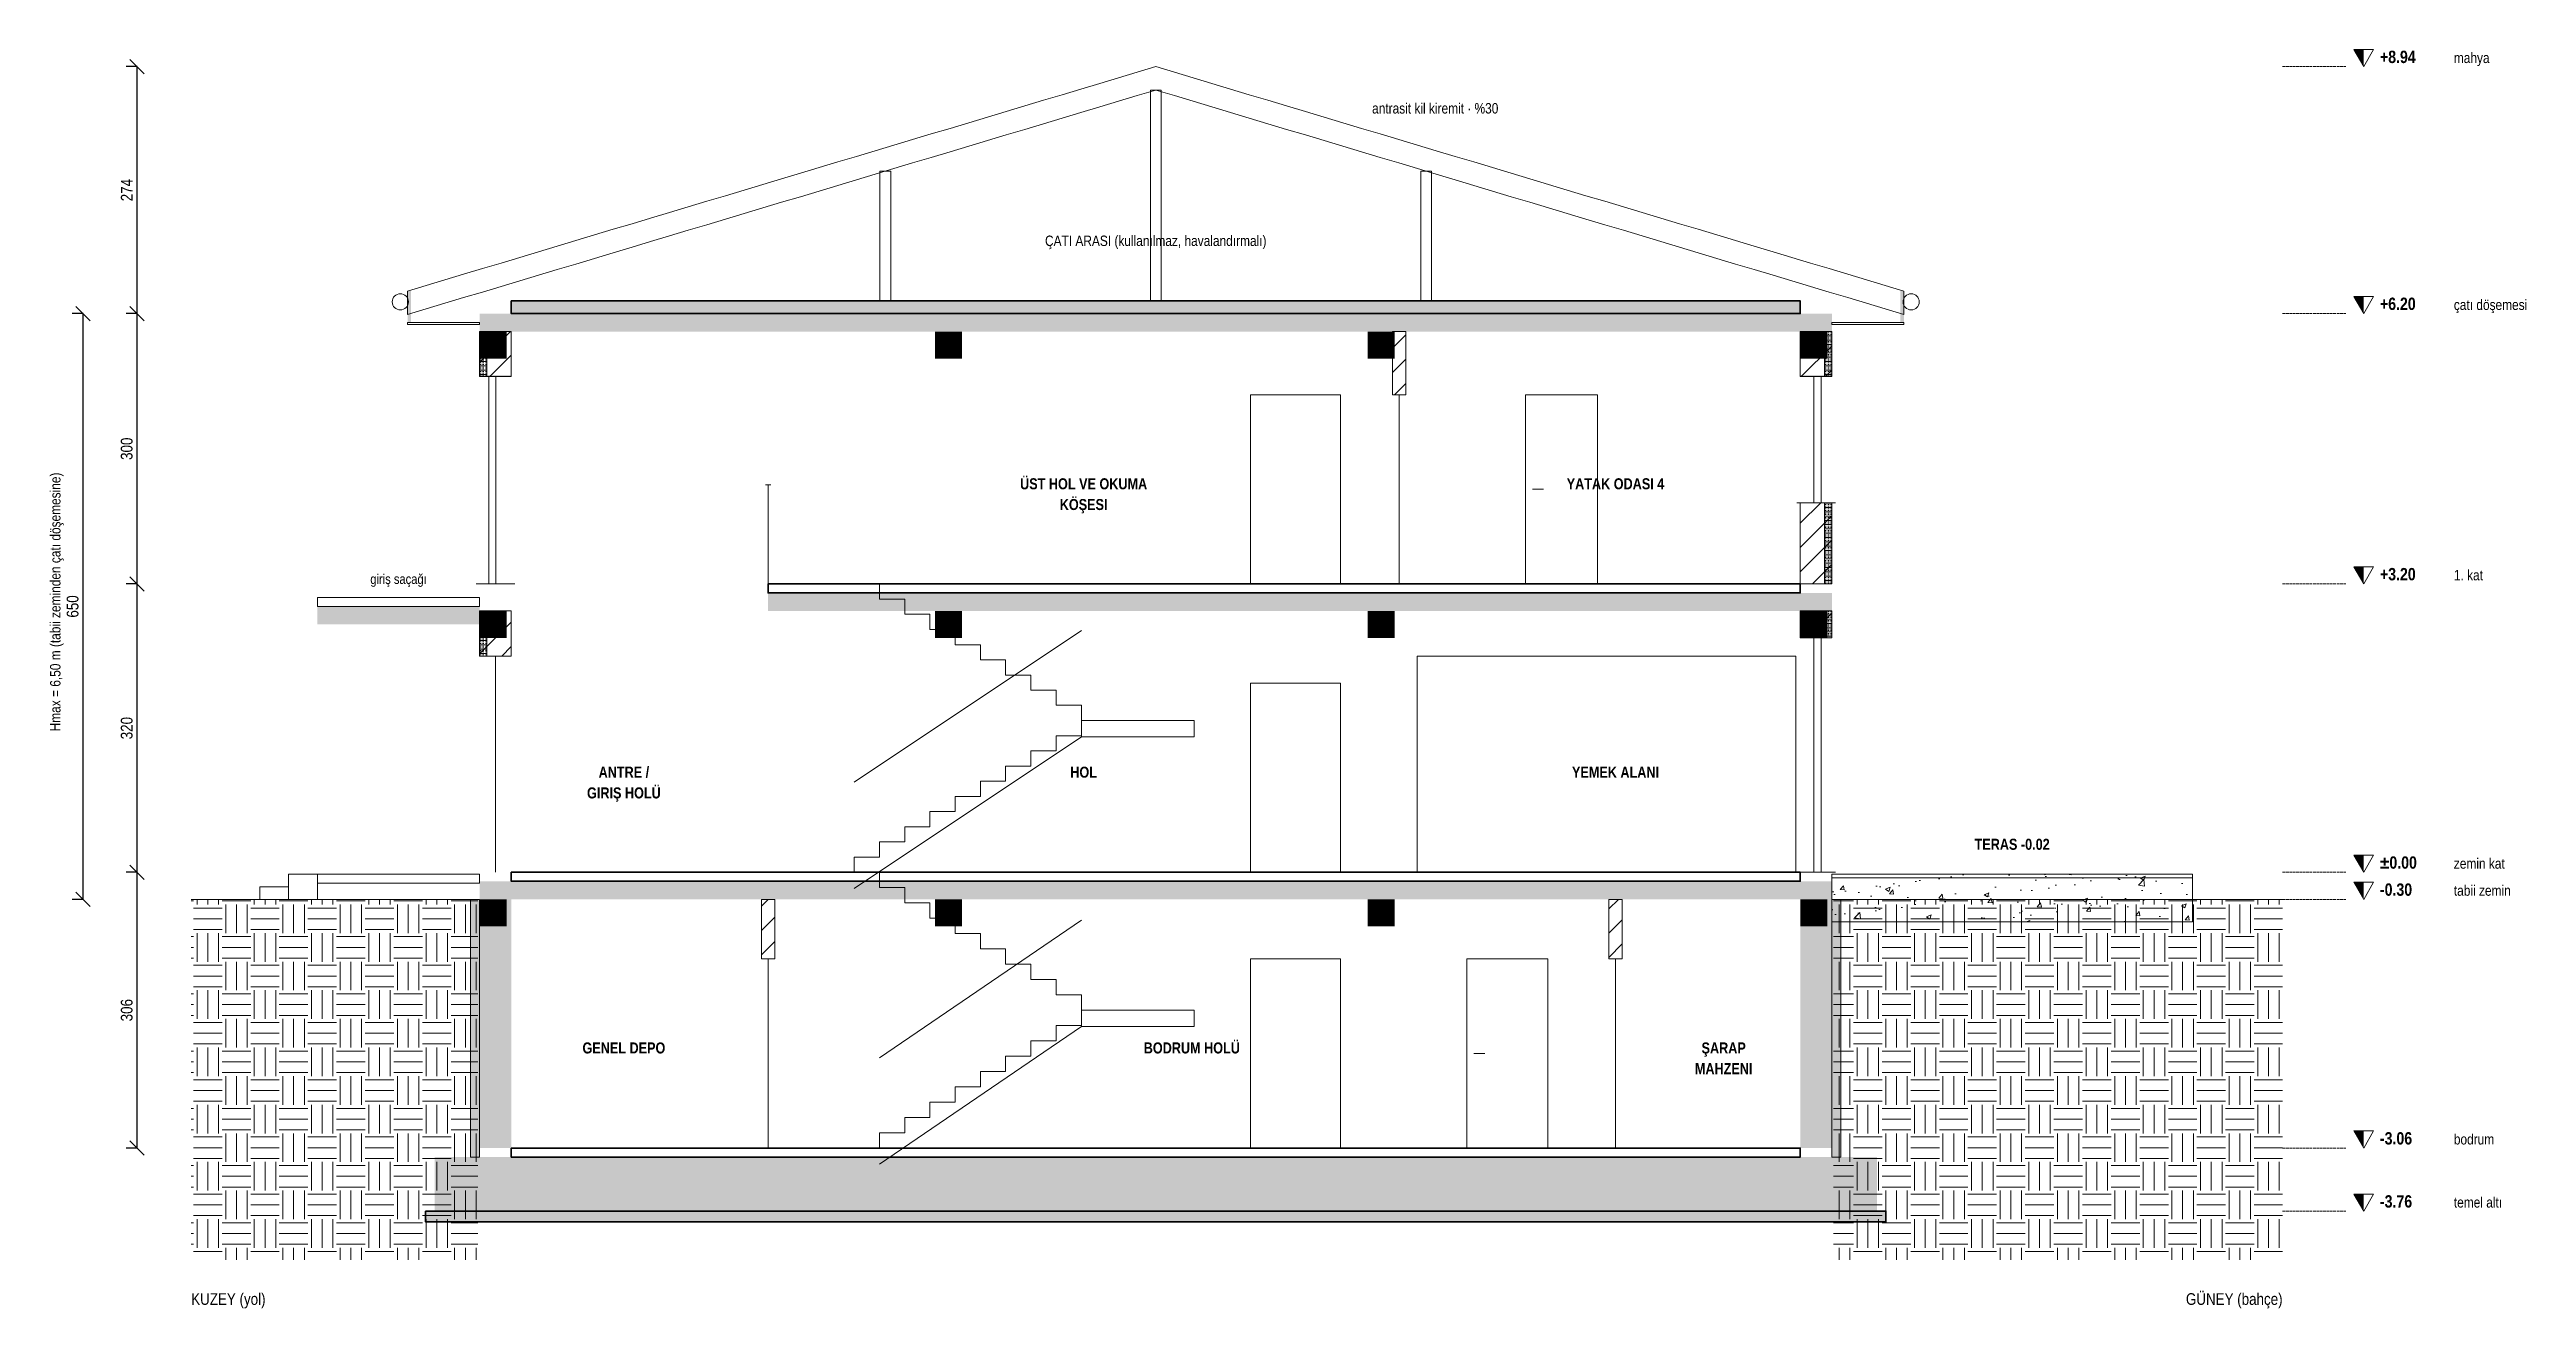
# Model space of a CAD drawing. Header units: centimetres. Extents: x -477 to 2271, y -484 to 913.
import ezdxf
from ezdxf.enums import TextEntityAlignment as Align

# ---------------------------------------------------------------- set-up
doc = ezdxf.new("R2010")
doc.units = ezdxf.units.CM
doc.header["$LTSCALE"] = 0.25
doc.linetypes.add('ACAD_ISO02W100', pattern=[15, 12, -3])
for name, color, linetype, lineweight in [('M-CKAP-KIREMIT', 66, 'Continuous', 9), ('M-CKAP-KIREMIT-2', 66, 'Continuous', 9), ('M-CKAP-KIREMIT-T', 8, 'Continuous', 5), ('M-CTAS-AHSAP', 234, 'Continuous', 20), ('M-CVRE-ZEMIN', 45, 'Continuous', 18), ('M-CVRE-ZEMIN-T', 8, 'Continuous', 5), ('M-DUVA-GAZBETON', 64, 'Continuous', 20), ('M-DUVA-GAZBETON-T', 8, 'Continuous', 5), ('M-GOST-DISOLCU', 40, 'Continuous', 9), ('M-GOST-KESITKOT', 46, 'Continuous', 9), ('M-GOST-MAHALPOZ', 7, 'Continuous', 9), ('M-GOST-YAZI', 2, 'Continuous', 9), ('M-ISYA-TASYUNU-T', 8, 'Continuous', 5), ('M-KALD-TAS', 45, 'Continuous', 9), ('M-KALD-TAS-T', 8, 'Continuous', 5), ('M-KORK-CAM', 100, 'Continuous', 9), ('M-MERD-BETONARME-2', 6, 'Continuous', 9), ('M-PNKS-ALUMINYUM', 171, 'Continuous', 9), ('M-PNKS-ALUMINYUM-2', 171, 'Continuous', 9), ('M-TASI-BETONARME', 5, 'Continuous', 35), ('M-TASI-BETONARME-T', 250, 'Continuous', 5)]:
    doc.layers.add(name, color=color, linetype=linetype, lineweight=lineweight)
doc.styles.add('YAZI', font='arialn.ttf')
doc.styles.add('YAZI-KALIN', font='arialnb.ttf')
doc.dimstyles.new('MIMARI-1-100', dxfattribs={"dimscale": 10, "dimtxt": 1.296, "dimasz": 2.5, "dimexe": 1.2, "dimexo": 0, "dimgap": 0.5, "dimtad": 1, "dimdec": 0, "dimtxsty": 'YAZI', "dimtsz": 0.8, "dimcen": 2.5, "dimclrd": 256, "dimclre": 256, "dimclrt": 256, "dimazin": 3, "dimtfac": 1, "dimtmove": 0, "dimatfit": 3, "dimarcsym": 0})

msp = doc.modelspace()

# ---------------------------------------------------------------- hatches: boundary and pattern name
at = {"layer": 'M-CKAP-KIREMIT-T'}
h = msp.add_hatch(color=256, dxfattribs=at)
h.dxf.hatch_style = 1
h.paths.add_polyline_path([(-80, 645), (-76, 645), (-76, 610), (-80, 610)])
h = msp.add_hatch(color=256, dxfattribs=at)
h.dxf.hatch_style = 1
h.paths.add_polyline_path([(1576, 645), (1580, 645), (1580, 610), (1576, 610)])
at = {"layer": 'M-CVRE-ZEMIN-T'}
h = msp.add_hatch(dxfattribs=at)
h.set_pattern_fill('EARTH', scale=5)
h.paths.add_polyline_path([(-320, -30), (-2, -30), (-2, -430), (-320, -430)])
h = msp.add_hatch(dxfattribs=at)
h.set_pattern_fill('EARTH', scale=5)
h.paths.add_polyline_path([(1502, -30), (2000, -30), (2000, -430), (1502, -430)])
at = {"layer": 'M-DUVA-GAZBETON-T'}
h = msp.add_hatch(dxfattribs=at)
h.set_pattern_fill('ANSI31', scale=6)
h.paths.add_polyline_path([(0, 600), (35, 600), (35, 550), (0, 550)])
h = msp.add_hatch(dxfattribs=at)
h.set_pattern_fill('ANSI31', scale=6)
h.paths.add_polyline_path([(1012.5, 600), (1027.5, 600), (1027.5, 530), (1012.5, 530)])
h = msp.add_hatch(dxfattribs=at)
h.set_pattern_fill('ANSI31', scale=6)
h.paths.add_polyline_path([(1465, 600), (1500, 600), (1500, 550), (1465, 550)])
h = msp.add_hatch(dxfattribs=at)
h.set_pattern_fill('ANSI31', scale=6)
h.paths.add_polyline_path([(1465, 410), (1500, 410), (1500, 320), (1465, 320)])
h = msp.add_hatch(dxfattribs=at)
h.set_pattern_fill('ANSI31', scale=6)
h.paths.add_polyline_path([(0, 290), (35, 290), (35, 240), (0, 240)])
h = msp.add_hatch(dxfattribs=at)
h.set_pattern_fill('ANSI31', scale=6)
h.paths.add_polyline_path([(1465, 290), (1500, 290), (1500, 260), (1465, 260)])
h = msp.add_hatch(color=256, dxfattribs=at)
h.dxf.hatch_style = 1
h.paths.add_polyline_path([(0, -30), (35, -30), (35, -306), (0, -306)])
h = msp.add_hatch(dxfattribs=at)
h.set_pattern_fill('ANSI31', scale=6)
h.paths.add_polyline_path([(312.5, -30), (327.5, -30), (327.5, -96), (312.5, -96)])
h = msp.add_hatch(dxfattribs=at)
h.set_pattern_fill('ANSI31', scale=6)
h.paths.add_polyline_path([(1252.5, -30), (1267.5, -30), (1267.5, -96), (1252.5, -96)])
h = msp.add_hatch(color=256, dxfattribs=at)
h.dxf.hatch_style = 1
h.paths.add_polyline_path([(1465, -30), (1500, -30), (1500, -306), (1465, -306)])
at = {"layer": 'M-GOST-KESITKOT'}
h = msp.add_hatch(color=256, dxfattribs=at)
h.dxf.hatch_style = 1
h.paths.add_polyline_path([(2079, 913), (2090, 913), (2090, 894)])
h = msp.add_hatch(color=256, dxfattribs=at)
h.dxf.hatch_style = 1
h.paths.add_polyline_path([(2079, 639), (2090, 639), (2090, 620)])
h = msp.add_hatch(color=256, dxfattribs=at)
h.dxf.hatch_style = 1
h.paths.add_polyline_path([(2079, 339), (2090, 339), (2090, 320)])
h = msp.add_hatch(color=256, dxfattribs=at)
h.dxf.hatch_style = 1
h.paths.add_polyline_path([(2079, 19), (2090, 19), (2090, 0)])
h = msp.add_hatch(color=256, dxfattribs=at)
h.dxf.hatch_style = 1
h.paths.add_polyline_path([(2079, -11), (2090, -11), (2090, -30)])
h = msp.add_hatch(color=256, dxfattribs=at)
h.dxf.hatch_style = 1
h.paths.add_polyline_path([(2079, -287), (2090, -287), (2090, -306)])
h = msp.add_hatch(color=256, dxfattribs=at)
h.dxf.hatch_style = 1
h.paths.add_polyline_path([(2079, -357), (2090, -357), (2090, -376)])
at = {"layer": 'M-ISYA-TASYUNU-T'}
h = msp.add_hatch(dxfattribs=at)
h.set_pattern_fill('INSUL', scale=0.5)
h.paths.add_polyline_path([(35, 634), (1465, 634), (1465, 620), (35, 620)])
h = msp.add_hatch(dxfattribs=at)
h.set_pattern_fill('INSUL', scale=0.5)
h.paths.add_polyline_path([(0, 600), (8, 600), (8, 550), (0, 550)])
h = msp.add_hatch(dxfattribs=at)
h.set_pattern_fill('INSUL', scale=0.5)
h.paths.add_polyline_path([(1492, 600), (1500, 600), (1500, 550), (1492, 550)])
h = msp.add_hatch(dxfattribs=at)
h.set_pattern_fill('INSUL', scale=0.5)
h.paths.add_polyline_path([(1492, 410), (1500, 410), (1500, 320), (1492, 320)])
h = msp.add_hatch(dxfattribs=at)
h.set_pattern_fill('INSUL', scale=0.5)
h.paths.add_polyline_path([(0, 290), (8, 290), (8, 240), (0, 240)])
h = msp.add_hatch(dxfattribs=at)
h.set_pattern_fill('INSUL', scale=0.5)
h.paths.add_polyline_path([(1492, 290), (1500, 290), (1500, 260), (1492, 260)])
h = msp.add_hatch(dxfattribs=at)
h.set_pattern_fill('INSUL', scale=0.5)
h.paths.add_polyline_path([(-10, -30), (0, -30), (0, -316), (-10, -316)])
h = msp.add_hatch(dxfattribs=at)
h.set_pattern_fill('INSUL', scale=0.5)
h.paths.add_polyline_path([(1500, -30), (1510, -30), (1510, -316), (1500, -316)])
at = {"layer": 'M-KALD-TAS-T'}
h = msp.add_hatch(color=256, dxfattribs=at)
h.dxf.hatch_style = 1
h.paths.add_polyline_path([(-180, 295), (0, 295), (0, 275), (-180, 275)])
at = {"layer": 'M-PNKS-ALUMINYUM'}
h = msp.add_hatch(color=256, dxfattribs=at)
h.dxf.hatch_style = 1
h.paths.add_polyline_path([(0, 552), (35, 552), (35, 550), (0, 550)])
h = msp.add_hatch(color=256, dxfattribs=at)
h.dxf.hatch_style = 1
h.paths.add_polyline_path([(1465, 552), (1500, 552), (1500, 550), (1465, 550)])
h = msp.add_hatch(color=256, dxfattribs=at)
h.dxf.hatch_style = 1
h.paths.add_polyline_path([(1465, 262), (1500, 262), (1500, 260), (1465, 260)])
at = {"layer": 'M-TASI-BETONARME-T'}
h = msp.add_hatch(color=256, dxfattribs=at)
h.dxf.hatch_style = 1
h.paths.add_polyline_path([(0, 620), (1500, 620), (1500, 600), (0, 600)])
h = msp.add_hatch(color=256, dxfattribs=at)
h.dxf.hatch_style = 1
h.paths.add_polyline_path([(0, 600), (30, 600), (30, 570), (0, 570)])
h = msp.add_hatch(color=256, dxfattribs=at)
h.dxf.hatch_style = 1
h.paths.add_polyline_path([(505, 600), (535, 600), (535, 570), (505, 570)])
h = msp.add_hatch(color=256, dxfattribs=at)
h.dxf.hatch_style = 1
h.paths.add_polyline_path([(985, 600), (1015, 600), (1015, 570), (985, 570)])
h = msp.add_hatch(color=256, dxfattribs=at)
h.dxf.hatch_style = 1
h.paths.add_polyline_path([(1465, 600), (1495, 600), (1495, 570), (1465, 570)])
h = msp.add_hatch(color=256, dxfattribs=at)
h.dxf.hatch_style = 1
h.paths.add_polyline_path([(320, 310), (1500, 310), (1500, 290), (320, 290)])
h = msp.add_hatch(color=256, dxfattribs=at)
h.dxf.hatch_style = 1
h.paths.add_polyline_path([(0, 290), (30, 290), (30, 260), (0, 260)])
h = msp.add_hatch(color=256, dxfattribs=at)
h.dxf.hatch_style = 1
h.paths.add_polyline_path([(505, 290), (535, 290), (535, 260), (505, 260)])
h = msp.add_hatch(color=256, dxfattribs=at)
h.dxf.hatch_style = 1
h.paths.add_polyline_path([(985, 290), (1015, 290), (1015, 260), (985, 260)])
h = msp.add_hatch(color=256, dxfattribs=at)
h.dxf.hatch_style = 1
h.paths.add_polyline_path([(1465, 290), (1495, 290), (1495, 260), (1465, 260)])
h = msp.add_hatch(color=256, dxfattribs=at)
h.dxf.hatch_style = 1
h.paths.add_polyline_path([(0, -10), (1500, -10), (1500, -30), (0, -30)])
h = msp.add_hatch(dxfattribs=at)
h.set_pattern_fill('AR-CONC', scale=0.3)
h.paths.add_polyline_path([(1500, -2), (1900, -2), (1900, -55), (1500, -55)])
h = msp.add_hatch(color=256, dxfattribs=at)
h.dxf.hatch_style = 1
h.paths.add_polyline_path([(0, -30), (30, -30), (30, -60), (0, -60)])
h = msp.add_hatch(color=256, dxfattribs=at)
h.dxf.hatch_style = 1
h.paths.add_polyline_path([(505, -30), (535, -30), (535, -60), (505, -60)])
h = msp.add_hatch(color=256, dxfattribs=at)
h.dxf.hatch_style = 1
h.paths.add_polyline_path([(985, -30), (1015, -30), (1015, -60), (985, -60)])
h = msp.add_hatch(color=256, dxfattribs=at)
h.dxf.hatch_style = 1
h.paths.add_polyline_path([(1465, -30), (1495, -30), (1495, -60), (1465, -60)])
h = msp.add_hatch(color=256, dxfattribs=at)
h.dxf.hatch_style = 1
h.paths.add_polyline_path([(-50, -316), (1550, -316), (1550, -376), (-50, -376)])
h = msp.add_hatch(dxfattribs=at)
h.set_pattern_fill('AR-CONC', scale=0.3)
h.paths.add_polyline_path([(-60, -376), (1560, -376), (1560, -388), (-60, -388)])

# ---------------------------------------------------------------- linework, layer by layer
at = {"layer": 'M-CKAP-KIREMIT'}
for points in [[(-80, 610), (0, 610), (0, 608), (-80, 608)], [(1500, 610), (1580, 610), (1580, 608), (1500, 608)]]:
    msp.add_lwpolyline(points, close=True, dxfattribs=at)
for centre in [(-88, 633), (1588, 633)]:
    msp.add_circle(centre, 9, dxfattribs=at)
at = {"layer": 'M-CKAP-KIREMIT-2'}
msp.add_lwpolyline([(-80, 645), (-59.2, 651.2), (-38.5, 657.4), (-17.8, 663.7), (3, 669.9), (23.8, 676.1), (44.5, 682.4), (65.3, 688.6), (86, 694.8), (106.8, 701), (127.5, 707.2), (148.2, 713.5), (169, 719.7), (189.7, 725.9), (210.5, 732.2), (231.2, 738.4), (252, 744.6), (272.8, 750.8), (293.5, 757), (314.2, 763.3), (335, 769.5), (355.8, 775.7), (376.5, 782), (397.2, 788.2), (418, 794.4), (438.8, 800.6), (459.5, 806.9), (480.3, 813.1), (501, 819.3), (521.8, 825.5), (542.5, 831.7), (563.2, 838), (584, 844.2), (604.8, 850.4), (625.5, 856.7), (646.2, 862.9), (667, 869.1), (687.8, 875.3), (708.5, 881.5), (729.3, 887.8), (750, 894), (770.7, 887.8), (791.5, 881.5), (812.3, 875.3), (833, 869.1), (853.8, 862.9), (874.5, 856.7), (895.2, 850.4), (916, 844.2), (936.8, 838), (957.5, 831.7), (978.2, 825.5), (999, 819.3), (1019.8, 813.1), (1040.5, 806.9), (1061.2, 800.6), (1082, 794.4), (1102.8, 788.2), (1123.5, 782), (1144.2, 775.7), (1165, 769.5), (1185.8, 763.3), (1206.5, 757), (1227.2, 750.8), (1248, 744.6), (1268.8, 738.4), (1289.5, 732.2), (1310.2, 725.9), (1331, 719.7), (1351.8, 713.5), (1372.5, 707.2), (1393.2, 701), (1414, 694.8), (1434.8, 688.6), (1455.5, 682.4), (1476.2, 676.1), (1497, 669.9), (1517.8, 663.7), (1538.5, 657.4), (1559.2, 651.2), (1580, 645), (1580, 619), (1559.2, 625.2), (1538.5, 631.4), (1517.8, 637.7), (1497, 643.9), (1476.2, 650.1), (1455.5, 656.4), (1434.8, 662.6), (1414, 668.8), (1393.2, 675), (1372.5, 681.2), (1351.8, 687.5), (1331, 693.7), (1310.2, 699.9), (1289.5, 706.2), (1268.8, 712.4), (1248, 718.6), (1227.2, 724.8), (1206.5, 731.1), (1185.8, 737.3), (1165, 743.5), (1144.2, 749.7), (1123.5, 756), (1102.8, 762.2), (1082, 768.4), (1061.2, 774.6), (1040.5, 780.9), (1019.8, 787.1), (999, 793.3), (978.2, 799.5), (957.5, 805.7), (936.8, 812), (916, 818.2), (895.2, 824.4), (874.5, 830.7), (853.8, 836.9), (833, 843.1), (812.3, 849.3), (791.5, 855.6), (770.7, 861.8), (750, 868), (729.3, 861.8), (708.5, 855.6), (687.8, 849.3), (667, 843.1), (646.2, 836.9), (625.5, 830.7), (604.8, 824.4), (584, 818.2), (563.2, 812), (542.5, 805.7), (521.8, 799.5), (501, 793.3), (480.3, 787.1), (459.5, 780.9), (438.8, 774.6), (418, 768.4), (397.2, 762.2), (376.5, 756), (355.8, 749.7), (335, 743.5), (314.2, 737.3), (293.5, 731.1), (272.8, 724.8), (252, 718.6), (231.2, 712.4), (210.5, 706.2), (189.7, 699.9), (169, 693.7), (148.2, 687.5), (127.5, 681.2), (106.8, 675), (86, 668.8), (65.3, 662.6), (44.5, 656.4), (23.8, 650.1), (3, 643.9), (-17.8, 637.7), (-38.5, 631.4), (-59.2, 625.2), (-80, 619)], close=True, dxfattribs=at)
msp.add_lwpolyline([(-80, 645), (-59.2, 651.2), (-38.5, 657.4), (-17.8, 663.7), (3, 669.9), (23.8, 676.1), (44.5, 682.4), (65.3, 688.6), (86, 694.8), (106.8, 701), (127.5, 707.2), (148.2, 713.5), (169, 719.7), (189.7, 725.9), (210.5, 732.2), (231.2, 738.4), (252, 744.6), (272.8, 750.8), (293.5, 757), (314.2, 763.3), (335, 769.5), (355.8, 775.7), (376.5, 782), (397.2, 788.2), (418, 794.4), (438.8, 800.6), (459.5, 806.9), (480.3, 813.1), (501, 819.3), (521.8, 825.5), (542.5, 831.7), (563.2, 838), (584, 844.2), (604.8, 850.4), (625.5, 856.7), (646.2, 862.9), (667, 869.1), (687.8, 875.3), (708.5, 881.5), (729.3, 887.8), (750, 894), (770.7, 887.8), (791.5, 881.5), (812.3, 875.3), (833, 869.1), (853.8, 862.9), (874.5, 856.7), (895.2, 850.4), (916, 844.2), (936.8, 838), (957.5, 831.7), (978.2, 825.5), (999, 819.3), (1019.8, 813.1), (1040.5, 806.9), (1061.2, 800.6), (1082, 794.4), (1102.8, 788.2), (1123.5, 782), (1144.2, 775.7), (1165, 769.5), (1185.8, 763.3), (1206.5, 757), (1227.2, 750.8), (1248, 744.6), (1268.8, 738.4), (1289.5, 732.2), (1310.2, 725.9), (1331, 719.7), (1351.8, 713.5), (1372.5, 707.2), (1393.2, 701), (1414, 694.8), (1434.8, 688.6), (1455.5, 682.4), (1476.2, 676.1), (1497, 669.9), (1517.8, 663.7), (1538.5, 657.4), (1559.2, 651.2), (1580, 645)], dxfattribs=at)
at = {"layer": 'M-CTAS-AHSAP'}
for points in [[(744, 868), (756, 868), (756, 634), (744, 634)], [(444, 778), (456, 778), (456, 634), (444, 634)], [(1044, 778), (1056, 778), (1056, 634), (1044, 634)]]:
    msp.add_lwpolyline(points, close=True, dxfattribs=at)
at = {"layer": 'M-CVRE-ZEMIN'}
for p, q in [((-320, -30), (0, -30)), ((1500, -30), (2000, -30))]:
    msp.add_line(p, q, dxfattribs=at)
at = {"layer": 'M-DUVA-GAZBETON'}
msp.add_line((317, 430), (323, 430), dxfattribs=at)
for points in [[(0, 600), (35, 600), (35, 550), (0, 550)], [(0, 600), (8, 600), (8, 550), (0, 550)], [(1012.5, 600), (1027.5, 600), (1027.5, 530), (1012.5, 530)], [(1465, 600), (1500, 600), (1500, 550), (1465, 550)], [(1492, 600), (1500, 600), (1500, 550), (1492, 550)], [(1465, 410), (1500, 410), (1500, 320), (1465, 320)], [(1492, 410), (1500, 410), (1500, 320), (1492, 320)], [(0, 290), (35, 290), (35, 240), (0, 240)], [(0, 290), (8, 290), (8, 240), (0, 240)], [(1465, 290), (1500, 290), (1500, 260), (1465, 260)], [(1492, 290), (1500, 290), (1500, 260), (1492, 260)], [(-10, -30), (0, -30), (0, -316), (-10, -316)], [(312.5, -30), (327.5, -30), (327.5, -96), (312.5, -96)], [(1252.5, -30), (1267.5, -30), (1267.5, -96), (1252.5, -96)], [(1500, -30), (1510, -30), (1510, -316), (1500, -316)]]:
    msp.add_lwpolyline(points, close=True, dxfattribs=at)
at = {"layer": 'M-GOST-KESITKOT', "linetype": 'ACAD_ISO02W100'}
for p, q in [((2000, 894), (2070, 894)), ((2000, 620), (2070, 620)), ((2000, 320), (2070, 320)), ((2000, 0), (2070, 0)), ((2000, -30), (2070, -30)), ((2000, -306), (2070, -306)), ((2000, -376), (2070, -376))]:
    msp.add_line(p, q, dxfattribs=at)
at = {"layer": 'M-GOST-KESITKOT'}
for points in [[(2079, 913), (2101, 913), (2090, 894)], [(2079, 639), (2101, 639), (2090, 620)], [(2079, 339), (2101, 339), (2090, 320)], [(2079, 19), (2101, 19), (2090, 0)], [(2079, -11), (2101, -11), (2090, -30)], [(2079, -287), (2101, -287), (2090, -306)], [(2079, -357), (2101, -357), (2090, -376)]]:
    msp.add_lwpolyline(points, close=True, dxfattribs=at)
at = {"layer": 'M-KALD-TAS'}
for points in [[(-180, 305), (0, 305), (0, 295), (-180, 295)], [(-244, -16), (-212, -16), (-212, -30), (-244, -30)], [(-212, -2), (-180, -2), (-180, -30), (-212, -30)], [(-180, -2), (0, -2), (0, -12), (-180, -12)], [(1500, -2), (1900, -2), (1900, -55), (1500, -55)], [(1500, -2), (1900, -2), (1900, -6), (1500, -6)]]:
    msp.add_lwpolyline(points, close=True, dxfattribs=at)
at = {"layer": 'M-KORK-CAM'}
for p, q in [((320, 320), (320, 430)), ((415.5, 100), (667.5, 268.4)), ((443.5, -206), (667.5, -53))]:
    msp.add_line(p, q, dxfattribs=at)
at = {"layer": 'M-MERD-BETONARME-2'}
for p, q in [((415.5, -18), (667.5, 150.4)), ((443.5, -324), (667.5, -171))]:
    msp.add_line(p, q, dxfattribs=at)
for points in [[(667.5, 168.4), (667.5, 185.3), (639.5, 185.3), (639.5, 202.1), (611.5, 202.1), (611.5, 218.9), (583.5, 218.9), (583.5, 235.8), (555.5, 235.8), (555.5, 252.6), (527.5, 252.6), (527.5, 269.5), (499.5, 269.5), (499.5, 286.3), (471.5, 286.3), (471.5, 303.2), (443.5, 303.2), (443.5, 320), (443.5, 320)], [(415.5, 0), (415.5, 16.8), (443.5, 16.8), (443.5, 33.7), (471.5, 33.7), (471.5, 50.5), (499.5, 50.5), (499.5, 67.4), (527.5, 67.4), (527.5, 84.2), (555.5, 84.2), (555.5, 101.1), (583.5, 101.1), (583.5, 117.9), (611.5, 117.9), (611.5, 134.7), (639.5, 134.7), (639.5, 151.6), (667.5, 151.6), (667.5, 168.4), (667.5, 168.4), (792.5, 168.4)], [(667.5, -153), (667.5, -136), (639.5, -136), (639.5, -119), (611.5, -119), (611.5, -102), (583.5, -102), (583.5, -85), (555.5, -85), (555.5, -68), (527.5, -68), (527.5, -51), (499.5, -51), (499.5, -34), (471.5, -34), (471.5, -17), (443.5, -17), (443.5, 0), (443.5, 0)], [(443.5, -306), (443.5, -289), (471.5, -289), (471.5, -272), (499.5, -272), (499.5, -255), (527.5, -255), (527.5, -238), (555.5, -238), (555.5, -221), (583.5, -221), (583.5, -204), (611.5, -204), (611.5, -187), (639.5, -187), (639.5, -170), (667.5, -170), (667.5, -153), (667.5, -153), (792.5, -153)]]:
    msp.add_lwpolyline(points, dxfattribs=at)
for points in [[(667.5, 168.4), (792.5, 168.4), (792.5, 150.4), (667.5, 150.4)], [(667.5, -153), (792.5, -153), (792.5, -171), (667.5, -171)]]:
    msp.add_lwpolyline(points, close=True, dxfattribs=at)
at = {"layer": 'M-PNKS-ALUMINYUM'}
for p, q in [((1020, 320), (1020, 530)), ((1461, 410), (1504, 410)), ((-4, 320), (39, 320)), ((17.5, 0), (17.5, 240)), ((1461, 0), (1504, 0)), ((320, -306), (320, -96)), ((1260, -306), (1260, -96))]:
    msp.add_line(p, q, dxfattribs=at)
for points in [[(10, 550), (18, 550), (18, 320), (10, 320)], [(1480, 550), (1488, 550), (1488, 410), (1480, 410)], [(1480, 260), (1488, 260), (1488, 0), (1480, 0)]]:
    msp.add_lwpolyline(points, close=True, dxfattribs=at)
at = {"layer": 'M-PNKS-ALUMINYUM-2'}
for p, q in [((1168, 425), (1180, 425)), ((1103, -201), (1115, -201))]:
    msp.add_line(p, q, dxfattribs=at)
for points in [[(855, 530), (955, 530), (955, 320), (855, 320)], [(1160, 530), (1240, 530), (1240, 320), (1160, 320)], [(1040, 240), (1460, 240), (1460, 0), (1040, 0)], [(855, 210), (955, 210), (955, 0), (855, 0)], [(855, -96), (955, -96), (955, -306), (855, -306)], [(1095, -96), (1185, -96), (1185, -306), (1095, -306)]]:
    msp.add_lwpolyline(points, close=True, dxfattribs=at)
at = {"layer": 'M-TASI-BETONARME'}
for points in [[(35, 634), (1465, 634), (1465, 620), (35, 620)], [(320, 320), (1465, 320), (1465, 310), (320, 310)], [(35, 0), (1465, 0), (1465, -10), (35, -10)], [(35, -306), (1465, -306), (1465, -316), (35, -316)], [(-60, -376), (1560, -376), (1560, -388), (-60, -388)]]:
    msp.add_lwpolyline(points, close=True, dxfattribs=at)

# ---------------------------------------------------------------- texts
at = {"layer": 'M-GOST-KESITKOT'}
for s, height, style, p in [('+8.94', 13.68, 'YAZI-KALIN', (2108, 898)), ('mahya', 11.52, 'YAZI', (2190, 898)), ('+6.20', 13.68, 'YAZI-KALIN', (2108, 624)), ('çatı döşemesi', 11.52, 'YAZI', (2190, 624)), ('+3.20', 13.68, 'YAZI-KALIN', (2108, 324)), ('1. kat', 11.52, 'YAZI', (2190, 324)), ('%%p0.00', 13.68, 'YAZI-KALIN', (2108, 4)), ('zemin kat', 11.52, 'YAZI', (2190, 4)), ('-0.30', 13.68, 'YAZI-KALIN', (2108, -26)), ('tabii zemin', 11.52, 'YAZI', (2190, -26)), ('-3.06', 13.68, 'YAZI-KALIN', (2108, -302)), ('bodrum', 11.52, 'YAZI', (2190, -302)), ('-3.76', 13.68, 'YAZI-KALIN', (2108, -372)), ('temel altı', 11.52, 'YAZI', (2190, -372))]:
    msp.add_text(s, height=height, dxfattribs=dict(at, style=style)).set_placement(p)
at = {"layer": 'M-GOST-KESITKOT', "style": 'YAZI'}
msp.add_text('Hmax = 6,50 m (tabii zeminden çatı döşemesine)', height=11.52, rotation=90, dxfattribs=at).set_placement((-465, 300), align=Align.CENTER)
at = {"layer": 'M-GOST-MAHALPOZ', "style": 'YAZI-KALIN'}
for s, p in [('ÜST HOL VE OKUMA', (670, 425)), ('KÖŞESI', (670, 402)), ('YATAK ODASI 4', (1260, 425)), ('ANTRE /', (160, 105)), ('HOL', (670, 105)), ('YEMEK ALANI', (1260, 105)), ('GIRIŞ HOLÜ', (160, 82)), ('GENEL DEPO', (160, -201)), ('BODRUM HOLÜ', (790, -201)), ('ŞARAP', (1380, -201)), ('MAHZENI', (1380, -224))]:
    msp.add_text(s, height=12.24, dxfattribs=at).set_placement(p, align=Align.CENTER)
at = {"layer": 'M-GOST-YAZI', "style": 'YAZI'}
for s, height, p in [('antrasit kil kiremit · %30', 11.52, (990, 842)), ('KUZEY (yol)', 12.96, (-320, -480))]:
    msp.add_text(s, height=height, dxfattribs=at).set_placement(p)
at = {"layer": 'M-GOST-YAZI'}
for s, height, style, p in [('ÇATI ARASI (kullanılmaz, havalandırmalı)', 11.52, 'YAZI', (750, 695)), ('giriş saçağı', 10.8, 'YAZI', (-90, 320)), ('TERAS -0.02', 12.24, 'YAZI-KALIN', (1700, 25))]:
    msp.add_text(s, height=height, dxfattribs=dict(at, style=style)).set_placement(p, align=Align.CENTER)
at = {"layer": 'M-GOST-YAZI', "style": 'YAZI'}
msp.add_text('GÜNEY (bahçe)', height=12.96, dxfattribs=at).set_placement((2000, -480), align=Align.RIGHT)

# ---------------------------------------------------------------- dimensions: what is measured, and where the dimension line sits
at = {"layer": 'M-GOST-DISOLCU'}
for base, p1, p2 in [((-380, 620), (-380, 620), (-380, 894)), ((-440, -30), (-440, -30), (-440, 620)), ((-380, 320), (-380, 320), (-380, 620)), ((-380, 0), (-380, 0), (-380, 320)), ((-380, -306), (-380, -306), (-380, 0))]:
    msp.add_linear_dim(base=base, p1=p1, p2=p2, angle=90, dimstyle='MIMARI-1-100', dxfattribs=at).render()

doc.saveas('drawing.dxf')
